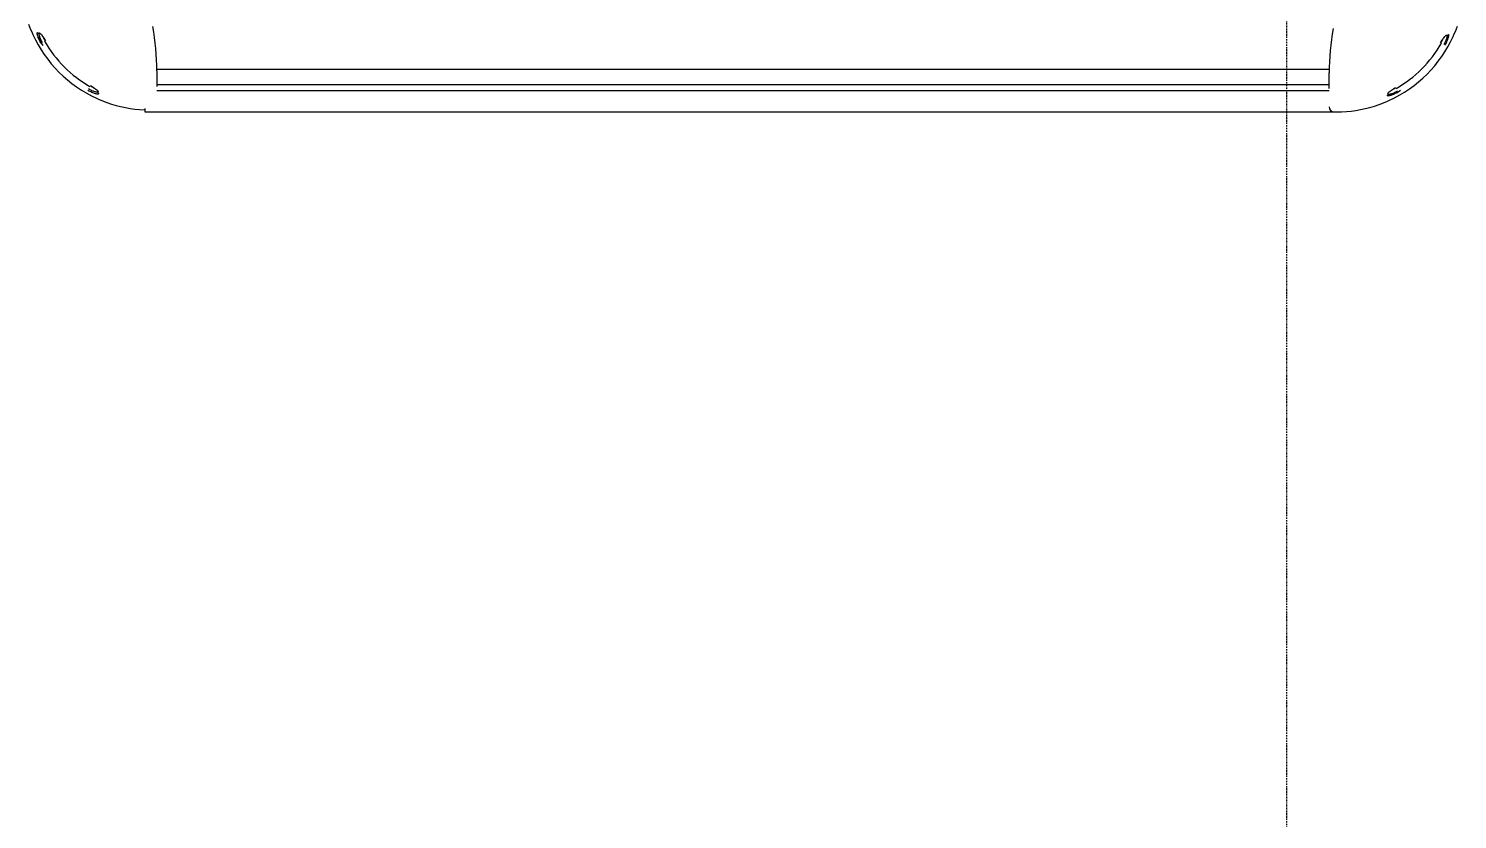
# Model space of a CAD drawing. Header units: millimetres. Extents: x 2698011 to 2856548, y 1019778 to 1210064.
# Drawn here: x 2794656 to 2795242, y 1121251 to 1121575 of the extents above; entities that cross this region are included whole.
import ezdxf

# ---------------------------------------------------------------- set-up
doc = ezdxf.new("R2010")
doc.units = ezdxf.units.MM
doc.linetypes.add('DASHDOT2', pattern=[0.5, 0.25, -0.125, 0, -0.125])
for name, color, linetype in [('.corte', 9, 'Continuous'), ('Bloques borde', 9, 'Continuous'), ('Y_ CAJAS', 9, 'Continuous')]:
    doc.layers.add(name, color=color, linetype=linetype)

# ---------------------------------------------------------------- blocks, each defined once
blk = doc.blocks.new('CO ALURA_ 1500-1600 SE ESQ')
at = {"layer": 'Bloques borde', "linetype": 'Continuous'}
for p, q in [((0.00238, 1.49598), (0.00238, 1.49598)), ((0.00538, 1.49598), (0.00238, 1.49598)), ((0.00238, 1.49598), (0.00238, 1.49598)), ((0.00538, 1.49598), (0.00238, 1.49598)), ((0.00238, 1.49598), (0.00238, 1.49598)), ((0.00538, 1.49598), (0.00238, 1.49598)), ((0.49238, 1.49596), (0.00565, 1.49596)), ((0.49238, 1.49596), (0.00565, 1.49596)), ((0.49238, 1.49596), (0.00565, 1.49596)), ((0.49238, 1.49467), (0.49238, 1.49596)), ((0.49238, 1.49467), (0.49238, 1.49596)), ((0.49238, 1.49467), (0.49238, 1.49596)), ((0.49238, 1.49518), (0.49238, 1.49518)), ((0.49238, 1.49518), (0.49238, 1.49518)), ((0.49238, 1.49518), (0.49238, 1.49518)), ((-0.02003, 1.48645), (-0.02003, 1.48646)), ((-0.02003, 1.48645), (-0.02003, 1.48646)), ((-0.02003, 1.48645), (-0.02003, 1.48646)), ((0.48738, 1.48722), (0.00738, 1.48722)), ((0.48738, 1.48722), (0.00738, 1.48722)), ((0.48738, 1.48722), (0.00738, 1.48722)), ((0.00738, 1.4864), (0.00738, 1.48608)), ((0.00738, 1.4864), (0.00738, 1.48608)), ((0.00738, 1.4864), (0.00738, 1.48608)), ((0.00738, 1.48608), (0.00738, 1.48604)), ((0.00738, 1.48608), (0.00738, 1.48604)), ((0.00738, 1.48608), (0.00738, 1.48604)), ((0.00738, 1.48604), (0.00738, 1.48603)), ((0.00738, 1.48604), (0.00738, 1.48603)), ((0.00738, 1.48604), (0.00738, 1.48603)), ((0.00738, 1.48603), (0.00738, 1.48005)), ((0.00738, 1.48603), (0.00738, 1.48005)), ((0.00738, 1.48603), (0.00738, 1.48005)), ((0.00738, 1.48496), (0.48738, 1.48496)), ((0.00738, 1.48496), (0.48738, 1.48496)), ((0.00738, 1.48496), (0.48738, 1.48496)), ((0.48738, 1.48528), (0.48738, 1.4856)), ((0.48738, 1.48528), (0.48738, 1.4856)), ((0.48738, 1.48528), (0.48738, 1.4856)), ((0.48738, 1.48524), (0.48738, 1.48528)), ((0.48738, 1.48524), (0.48738, 1.48528)), ((0.48738, 1.48524), (0.48738, 1.48528)), ((0.48738, 1.48523), (0.48738, 1.48524)), ((0.48738, 1.48523), (0.48738, 1.48524)), ((0.48738, 1.48523), (0.48738, 1.48524)), ((0.48738, 1.47925), (0.48738, 1.48523)), ((0.48738, 1.47925), (0.48738, 1.48523)), ((0.48738, 1.47925), (0.48738, 1.48523)), ((0.51479, 1.48565), (0.51479, 1.48566)), ((0.51479, 1.48565), (0.51479, 1.48566)), ((0.51479, 1.48565), (0.51479, 1.48566)), ((0.00735, 1.47866), (0.48739, 1.47866)), ((0.00735, 1.47866), (0.48739, 1.47866)), ((0.00735, 1.47866), (0.48739, 1.47866)), ((-0.03859, 1.46789), (-0.0386, 1.46789)), ((-0.03859, 1.46789), (-0.0386, 1.46789)), ((-0.03859, 1.46789), (-0.0386, 1.46789)), ((0.53335, 1.46709), (0.53336, 1.46709)), ((0.53335, 1.46709), (0.53336, 1.46709)), ((0.53335, 1.46709), (0.53336, 1.46709))]:
    blk.add_line(p, q, dxfattribs=at)
for centre, radius, start, end in [((0.0206, 1.40772), 0.09173, 111.5672, 114.40203), ((0.0206, 1.40772), 0.09173, 111.5672, 114.40203), ((0.0206, 1.40772), 0.09173, 111.5672, 114.40203), ((0.00438, 1.44348), 0.05254, 92.27366, 109.45818), ((0.00438, 1.44348), 0.05254, 92.27366, 109.45818), ((0.00438, 1.44348), 0.05254, 92.27366, 109.45818), ((0.00238, 1.49398), 0.002, 89.9968, 92.15123), ((0.00238, 1.49398), 0.002, 89.9968, 92.15123), ((0.00238, 1.49398), 0.002, 89.9968, 92.15123), ((0.00538, 1.49398), 0.002, 0, 90), ((0.00538, 1.49398), 0.002, 0, 90), ((0.00538, 1.49398), 0.002, 0, 90), ((0.49238, 1.49318), 0.002, 87.4257, 89.9968), ((0.49238, 1.49318), 0.002, 87.4257, 89.9968), ((0.49238, 1.49318), 0.002, 87.4257, 89.9968), ((0.49038, 1.44268), 0.05254, 70.54417, 87.71896), ((0.49038, 1.44268), 0.05254, 70.54417, 87.71896), ((0.49038, 1.44268), 0.05254, 70.54417, 87.71896), ((0.47416, 1.40692), 0.09173, 65.59797, 68.4328), ((0.47416, 1.40692), 0.09173, 65.59797, 68.4328), ((0.47416, 1.40692), 0.09173, 65.59797, 68.4328), ((0.00438, 1.44348), 0.05245, 114.40295, 155.59705), ((0.00438, 1.44348), 0.05245, 114.40295, 155.59705), ((0.00438, 1.44348), 0.05245, 114.40295, 155.59705), ((0.00438, 1.44348), 0.04942, 119.59494, 150.40506), ((0.00438, 1.44348), 0.04942, 119.59494, 150.40506), ((0.00438, 1.44348), 0.04942, 119.59494, 150.40506), ((-0.0153, 1.47819), 0.0111, 103.72775, 126.01238), ((-0.0153, 1.47819), 0.0111, 103.72775, 126.01238), ((-0.0153, 1.47819), 0.0111, 103.72775, 126.01238), ((0.49038, 1.44268), 0.05245, 24.40295, 65.59705), ((0.49038, 1.44268), 0.05245, 24.40295, 65.59705), ((0.49038, 1.44268), 0.05245, 24.40295, 65.59705), ((0.49038, 1.44268), 0.04942, 29.59494, 60.40506), ((0.49038, 1.44268), 0.04942, 29.59494, 60.40506), ((0.49038, 1.44268), 0.04942, 29.59494, 60.40506), ((-0.09262, 1.48005), 0.1, 349.54853, 0), ((-0.09262, 1.48005), 0.1, 349.54853, 0), ((-0.09262, 1.48005), 0.1, 349.54853, 0), ((0.58738, 1.47925), 0.1, 180, 190.45147), ((0.58738, 1.47925), 0.1, 180, 190.45147), ((0.58738, 1.47925), 0.1, 180, 190.45147), ((0.52509, 1.46236), 0.0111, 13.72775, 36.01238), ((0.52509, 1.46236), 0.0111, 13.72775, 36.01238), ((0.52509, 1.46236), 0.0111, 13.72775, 36.01238), ((0.04014, 1.42726), 0.09173, 155.59797, 158.4328), ((0.04014, 1.42726), 0.09173, 155.59797, 158.4328), ((0.04014, 1.42726), 0.09173, 155.59797, 158.4328), ((0.45462, 1.42646), 0.09173, 21.5672, 24.40203), ((0.45462, 1.42646), 0.09173, 21.5672, 24.40203), ((0.45462, 1.42646), 0.09173, 21.5672, 24.40203)]:
    blk.add_arc(centre, radius, start, end, dxfattribs=at)
for centre, major_axis, start_param, end_param in [((-0.01624, 1.48888), (0.00045, 0.000219), 1.545197, 3.125758), ((-0.01624, 1.48888), (0.00045, 0.000219), 1.545197, 3.125758), ((-0.01624, 1.48888), (0.00045, 0.000219), 1.545197, 3.125758), ((0.511, 1.48808), (-0.00045, 0.000219), 3.157427, 4.737989), ((0.511, 1.48808), (-0.00045, 0.000219), 3.157427, 4.737989), ((0.511, 1.48808), (-0.00045, 0.000219), 3.157427, 4.737989), ((-0.04102, 1.4641), (0.000219, 0.00045), 0.015834, 1.596396), ((-0.04102, 1.4641), (0.000219, 0.00045), 0.015834, 1.596396), ((-0.04102, 1.4641), (0.000219, 0.00045), 0.015834, 1.596396), ((0.53578, 1.4633), (-0.000219, 0.00045), 4.686789, 6.267351), ((0.53578, 1.4633), (-0.000219, 0.00045), 4.686789, 6.267351), ((0.53578, 1.4633), (-0.000219, 0.00045), 4.686789, 6.267351)]:
    blk.add_ellipse(centre, major_axis=major_axis, ratio=0.981866, start_param=start_param, end_param=end_param, dxfattribs=at)
for points, knots in [([(-0.02087, 1.48793), (-0.02061, 1.48808), (-0.02035, 1.48822), (-0.01983, 1.48849), (-0.01956, 1.48861), (-0.01906, 1.48884), (-0.01881, 1.48894), (-0.01834, 1.48912), (-0.01812, 1.48919), (-0.01771, 1.48932), (-0.01752, 1.48937), (-0.01718, 1.48944), (-0.01703, 1.48946), (-0.01678, 1.48947), (-0.01667, 1.48946), (-0.01652, 1.48941), (-0.01646, 1.48937), (-0.01644, 1.48932)], [0, 0, 0, 0, 0.125, 0.125, 0.25, 0.25, 0.375, 0.375, 0.5, 0.5, 0.625, 0.625, 0.75, 0.75, 0.875, 0.875, 1, 1, 1, 1]), ([(-0.02087, 1.48793), (-0.02061, 1.48808), (-0.02035, 1.48822), (-0.01983, 1.48849), (-0.01956, 1.48861), (-0.01906, 1.48884), (-0.01881, 1.48894), (-0.01834, 1.48912), (-0.01812, 1.48919), (-0.01771, 1.48932), (-0.01752, 1.48937), (-0.01718, 1.48944), (-0.01703, 1.48946), (-0.01678, 1.48947), (-0.01667, 1.48946), (-0.01652, 1.48941), (-0.01646, 1.48937), (-0.01644, 1.48932)], [0, 0, 0, 0, 0.125, 0.125, 0.25, 0.25, 0.375, 0.375, 0.5, 0.5, 0.625, 0.625, 0.75, 0.75, 0.875, 0.875, 1, 1, 1, 1]), ([(-0.02087, 1.48793), (-0.02061, 1.48808), (-0.02035, 1.48822), (-0.01983, 1.48849), (-0.01956, 1.48861), (-0.01906, 1.48884), (-0.01881, 1.48894), (-0.01834, 1.48912), (-0.01812, 1.48919), (-0.01771, 1.48932), (-0.01752, 1.48937), (-0.01718, 1.48944), (-0.01703, 1.48946), (-0.01678, 1.48947), (-0.01667, 1.48946), (-0.01652, 1.48941), (-0.01646, 1.48937), (-0.01644, 1.48932)], [0, 0, 0, 0, 0.125, 0.125, 0.25, 0.25, 0.375, 0.375, 0.5, 0.5, 0.625, 0.625, 0.75, 0.75, 0.875, 0.875, 1, 1, 1, 1]), ([(-0.01669, 1.48866), (-0.01671, 1.48871), (-0.01676, 1.48874), (-0.01689, 1.48879), (-0.01698, 1.4888), (-0.01721, 1.48879), (-0.01734, 1.48877), (-0.01763, 1.48871), (-0.0178, 1.48867), (-0.01817, 1.48856), (-0.01836, 1.48849), (-0.01877, 1.48834), (-0.01899, 1.48825), (-0.01943, 1.48805), (-0.01966, 1.48793), (-0.02013, 1.4877), (-0.02036, 1.48757), (-0.02059, 1.48744)], [0, 0, 0, 0, 0.125, 0.125, 0.25, 0.25, 0.375, 0.375, 0.5, 0.5, 0.625, 0.625, 0.75, 0.75, 0.875, 0.875, 1, 1, 1, 1]), ([(-0.01669, 1.48866), (-0.01671, 1.48871), (-0.01676, 1.48874), (-0.01689, 1.48879), (-0.01698, 1.4888), (-0.01721, 1.48879), (-0.01734, 1.48877), (-0.01763, 1.48871), (-0.0178, 1.48867), (-0.01817, 1.48856), (-0.01836, 1.48849), (-0.01877, 1.48834), (-0.01899, 1.48825), (-0.01943, 1.48805), (-0.01966, 1.48793), (-0.02013, 1.4877), (-0.02036, 1.48757), (-0.02059, 1.48744)], [0, 0, 0, 0, 0.125, 0.125, 0.25, 0.25, 0.375, 0.375, 0.5, 0.5, 0.625, 0.625, 0.75, 0.75, 0.875, 0.875, 1, 1, 1, 1]), ([(-0.01669, 1.48866), (-0.01671, 1.48871), (-0.01676, 1.48874), (-0.01689, 1.48879), (-0.01698, 1.4888), (-0.01721, 1.48879), (-0.01734, 1.48877), (-0.01763, 1.48871), (-0.0178, 1.48867), (-0.01817, 1.48856), (-0.01836, 1.48849), (-0.01877, 1.48834), (-0.01899, 1.48825), (-0.01943, 1.48805), (-0.01966, 1.48793), (-0.02013, 1.4877), (-0.02036, 1.48757), (-0.02059, 1.48744)], [0, 0, 0, 0, 0.125, 0.125, 0.25, 0.25, 0.375, 0.375, 0.5, 0.5, 0.625, 0.625, 0.75, 0.75, 0.875, 0.875, 1, 1, 1, 1]), ([(-0.01984, 1.48613), (-0.01962, 1.48626), (-0.0194, 1.48639), (-0.01896, 1.48665), (-0.01875, 1.48679), (-0.01835, 1.48705), (-0.01816, 1.48718), (-0.01781, 1.48743), (-0.01764, 1.48755), (-0.01735, 1.48778), (-0.01722, 1.48789), (-0.017, 1.48809), (-0.01691, 1.48819), (-0.0167, 1.48844), (-0.01665, 1.48858), (-0.01669, 1.48866)], [0, 0, 0, 0, 0.125, 0.125, 0.25, 0.25, 0.375, 0.375, 0.5, 0.5, 0.625, 0.625, 0.75, 0.75, 1, 1, 1, 1]), ([(-0.01984, 1.48613), (-0.01962, 1.48626), (-0.0194, 1.48639), (-0.01896, 1.48665), (-0.01875, 1.48679), (-0.01835, 1.48705), (-0.01816, 1.48718), (-0.01781, 1.48743), (-0.01764, 1.48755), (-0.01735, 1.48778), (-0.01722, 1.48789), (-0.017, 1.48809), (-0.01691, 1.48819), (-0.0167, 1.48844), (-0.01665, 1.48858), (-0.01669, 1.48866)], [0, 0, 0, 0, 0.125, 0.125, 0.25, 0.25, 0.375, 0.375, 0.5, 0.5, 0.625, 0.625, 0.75, 0.75, 1, 1, 1, 1]), ([(-0.01984, 1.48613), (-0.01962, 1.48626), (-0.0194, 1.48639), (-0.01896, 1.48665), (-0.01875, 1.48679), (-0.01835, 1.48705), (-0.01816, 1.48718), (-0.01781, 1.48743), (-0.01764, 1.48755), (-0.01735, 1.48778), (-0.01722, 1.48789), (-0.017, 1.48809), (-0.01691, 1.48819), (-0.0167, 1.48844), (-0.01665, 1.48858), (-0.01669, 1.48866)], [0, 0, 0, 0, 0.125, 0.125, 0.25, 0.25, 0.375, 0.375, 0.5, 0.5, 0.625, 0.625, 0.75, 0.75, 1, 1, 1, 1]), ([(-0.01672, 1.48843), (-0.01675, 1.48838), (-0.01679, 1.48832), (-0.0169, 1.48818), (-0.01699, 1.48808), (-0.01721, 1.48788), (-0.01734, 1.48776), (-0.01763, 1.48753), (-0.01779, 1.48741), (-0.01815, 1.48716), (-0.01834, 1.48703), (-0.01894, 1.48664), (-0.01939, 1.48638), (-0.01984, 1.48613)], [0.1625153, 0.1625153, 0.1625153, 0.1625153, 0.25, 0.25, 0.375, 0.375, 0.5, 0.5, 0.625, 0.625, 0.75, 0.75, 1, 1, 1, 1]), ([(-0.01672, 1.48843), (-0.01675, 1.48838), (-0.01679, 1.48832), (-0.0169, 1.48818), (-0.01699, 1.48808), (-0.01721, 1.48788), (-0.01734, 1.48776), (-0.01763, 1.48753), (-0.01779, 1.48741), (-0.01815, 1.48716), (-0.01834, 1.48703), (-0.01894, 1.48664), (-0.01939, 1.48638), (-0.01984, 1.48613)], [0.1625153, 0.1625153, 0.1625153, 0.1625153, 0.25, 0.25, 0.375, 0.375, 0.5, 0.5, 0.625, 0.625, 0.75, 0.75, 1, 1, 1, 1]), ([(-0.01672, 1.48843), (-0.01675, 1.48838), (-0.01679, 1.48832), (-0.0169, 1.48818), (-0.01699, 1.48808), (-0.01721, 1.48788), (-0.01734, 1.48776), (-0.01763, 1.48753), (-0.01779, 1.48741), (-0.01815, 1.48716), (-0.01834, 1.48703), (-0.01894, 1.48664), (-0.01939, 1.48638), (-0.01984, 1.48613)], [0.1625153, 0.1625153, 0.1625153, 0.1625153, 0.25, 0.25, 0.375, 0.375, 0.5, 0.5, 0.625, 0.625, 0.75, 0.75, 1, 1, 1, 1]), ([(0.51563, 1.48713), (0.51537, 1.48728), (0.51511, 1.48742), (0.51459, 1.48769), (0.51432, 1.48781), (0.51382, 1.48804), (0.51357, 1.48814), (0.5131, 1.48832), (0.51288, 1.48839), (0.51247, 1.48852), (0.51228, 1.48857), (0.51194, 1.48864), (0.51179, 1.48866), (0.51154, 1.48867), (0.51143, 1.48866), (0.51128, 1.48861), (0.51122, 1.48857), (0.5112, 1.48852)], [0, 0, 0, 0, 0.125, 0.125, 0.25, 0.25, 0.375, 0.375, 0.5, 0.5, 0.625, 0.625, 0.75, 0.75, 0.875, 0.875, 1, 1, 1, 1]), ([(0.51563, 1.48713), (0.51537, 1.48728), (0.51511, 1.48742), (0.51459, 1.48769), (0.51432, 1.48781), (0.51382, 1.48804), (0.51357, 1.48814), (0.5131, 1.48832), (0.51288, 1.48839), (0.51247, 1.48852), (0.51228, 1.48857), (0.51194, 1.48864), (0.51179, 1.48866), (0.51154, 1.48867), (0.51143, 1.48866), (0.51128, 1.48861), (0.51122, 1.48857), (0.5112, 1.48852)], [0, 0, 0, 0, 0.125, 0.125, 0.25, 0.25, 0.375, 0.375, 0.5, 0.5, 0.625, 0.625, 0.75, 0.75, 0.875, 0.875, 1, 1, 1, 1]), ([(0.51563, 1.48713), (0.51537, 1.48728), (0.51511, 1.48742), (0.51459, 1.48769), (0.51432, 1.48781), (0.51382, 1.48804), (0.51357, 1.48814), (0.5131, 1.48832), (0.51288, 1.48839), (0.51247, 1.48852), (0.51228, 1.48857), (0.51194, 1.48864), (0.51179, 1.48866), (0.51154, 1.48867), (0.51143, 1.48866), (0.51128, 1.48861), (0.51122, 1.48857), (0.5112, 1.48852)], [0, 0, 0, 0, 0.125, 0.125, 0.25, 0.25, 0.375, 0.375, 0.5, 0.5, 0.625, 0.625, 0.75, 0.75, 0.875, 0.875, 1, 1, 1, 1]), ([(0.5146, 1.48533), (0.51438, 1.48546), (0.51416, 1.48559), (0.51372, 1.48585), (0.51351, 1.48599), (0.51311, 1.48625), (0.51292, 1.48638), (0.51257, 1.48663), (0.5124, 1.48675), (0.51211, 1.48698), (0.51198, 1.48709), (0.51176, 1.48729), (0.51167, 1.48739), (0.51146, 1.48764), (0.51141, 1.48778), (0.51145, 1.48786)], [0, 0, 0, 0, 0.125, 0.125, 0.25, 0.25, 0.375, 0.375, 0.5, 0.5, 0.625, 0.625, 0.75, 0.75, 1, 1, 1, 1]), ([(0.5146, 1.48533), (0.51438, 1.48546), (0.51416, 1.48559), (0.51372, 1.48585), (0.51351, 1.48599), (0.51311, 1.48625), (0.51292, 1.48638), (0.51257, 1.48663), (0.5124, 1.48675), (0.51211, 1.48698), (0.51198, 1.48709), (0.51176, 1.48729), (0.51167, 1.48739), (0.51146, 1.48764), (0.51141, 1.48778), (0.51145, 1.48786)], [0, 0, 0, 0, 0.125, 0.125, 0.25, 0.25, 0.375, 0.375, 0.5, 0.5, 0.625, 0.625, 0.75, 0.75, 1, 1, 1, 1]), ([(0.5146, 1.48533), (0.51438, 1.48546), (0.51416, 1.48559), (0.51372, 1.48585), (0.51351, 1.48599), (0.51311, 1.48625), (0.51292, 1.48638), (0.51257, 1.48663), (0.5124, 1.48675), (0.51211, 1.48698), (0.51198, 1.48709), (0.51176, 1.48729), (0.51167, 1.48739), (0.51146, 1.48764), (0.51141, 1.48778), (0.51145, 1.48786)], [0, 0, 0, 0, 0.125, 0.125, 0.25, 0.25, 0.375, 0.375, 0.5, 0.5, 0.625, 0.625, 0.75, 0.75, 1, 1, 1, 1]), ([(0.51145, 1.48786), (0.51147, 1.48791), (0.51152, 1.48794), (0.51165, 1.48799), (0.51174, 1.488), (0.51197, 1.48799), (0.5121, 1.48797), (0.51239, 1.48791), (0.51256, 1.48787), (0.51293, 1.48776), (0.51312, 1.48769), (0.51353, 1.48754), (0.51375, 1.48745), (0.51419, 1.48725), (0.51442, 1.48713), (0.51489, 1.4869), (0.51512, 1.48677), (0.51535, 1.48664)], [0, 0, 0, 0, 0.125, 0.125, 0.25, 0.25, 0.375, 0.375, 0.5, 0.5, 0.625, 0.625, 0.75, 0.75, 0.875, 0.875, 1, 1, 1, 1]), ([(0.51145, 1.48786), (0.51147, 1.48791), (0.51152, 1.48794), (0.51165, 1.48799), (0.51174, 1.488), (0.51197, 1.48799), (0.5121, 1.48797), (0.51239, 1.48791), (0.51256, 1.48787), (0.51293, 1.48776), (0.51312, 1.48769), (0.51353, 1.48754), (0.51375, 1.48745), (0.51419, 1.48725), (0.51442, 1.48713), (0.51489, 1.4869), (0.51512, 1.48677), (0.51535, 1.48664)], [0, 0, 0, 0, 0.125, 0.125, 0.25, 0.25, 0.375, 0.375, 0.5, 0.5, 0.625, 0.625, 0.75, 0.75, 0.875, 0.875, 1, 1, 1, 1]), ([(0.51145, 1.48786), (0.51147, 1.48791), (0.51152, 1.48794), (0.51165, 1.48799), (0.51174, 1.488), (0.51197, 1.48799), (0.5121, 1.48797), (0.51239, 1.48791), (0.51256, 1.48787), (0.51293, 1.48776), (0.51312, 1.48769), (0.51353, 1.48754), (0.51375, 1.48745), (0.51419, 1.48725), (0.51442, 1.48713), (0.51489, 1.4869), (0.51512, 1.48677), (0.51535, 1.48664)], [0, 0, 0, 0, 0.125, 0.125, 0.25, 0.25, 0.375, 0.375, 0.5, 0.5, 0.625, 0.625, 0.75, 0.75, 0.875, 0.875, 1, 1, 1, 1]), ([(0.51148, 1.48763), (0.51151, 1.48758), (0.51155, 1.48752), (0.51166, 1.48738), (0.51175, 1.48728), (0.51197, 1.48708), (0.5121, 1.48696), (0.51239, 1.48673), (0.51255, 1.48661), (0.51291, 1.48636), (0.5131, 1.48623), (0.5137, 1.48584), (0.51415, 1.48558), (0.5146, 1.48533)], [0.1625153, 0.1625153, 0.1625153, 0.1625153, 0.25, 0.25, 0.375, 0.375, 0.5, 0.5, 0.625, 0.625, 0.75, 0.75, 1, 1, 1, 1]), ([(0.51148, 1.48763), (0.51151, 1.48758), (0.51155, 1.48752), (0.51166, 1.48738), (0.51175, 1.48728), (0.51197, 1.48708), (0.5121, 1.48696), (0.51239, 1.48673), (0.51255, 1.48661), (0.51291, 1.48636), (0.5131, 1.48623), (0.5137, 1.48584), (0.51415, 1.48558), (0.5146, 1.48533)], [0.1625153, 0.1625153, 0.1625153, 0.1625153, 0.25, 0.25, 0.375, 0.375, 0.5, 0.5, 0.625, 0.625, 0.75, 0.75, 1, 1, 1, 1]), ([(0.51148, 1.48763), (0.51151, 1.48758), (0.51155, 1.48752), (0.51166, 1.48738), (0.51175, 1.48728), (0.51197, 1.48708), (0.5121, 1.48696), (0.51239, 1.48673), (0.51255, 1.48661), (0.51291, 1.48636), (0.5131, 1.48623), (0.5137, 1.48584), (0.51415, 1.48558), (0.5146, 1.48533)], [0.1625153, 0.1625153, 0.1625153, 0.1625153, 0.25, 0.25, 0.375, 0.375, 0.5, 0.5, 0.625, 0.625, 0.75, 0.75, 1, 1, 1, 1]), ([(-0.04007, 1.46873), (-0.04022, 1.46847), (-0.04036, 1.46821), (-0.04063, 1.46769), (-0.04075, 1.46742), (-0.04098, 1.46692), (-0.04108, 1.46667), (-0.04126, 1.4662), (-0.04133, 1.46598), (-0.04146, 1.46557), (-0.04151, 1.46538), (-0.04158, 1.46504), (-0.0416, 1.46489), (-0.04161, 1.46464), (-0.0416, 1.46453), (-0.04155, 1.46438), (-0.04151, 1.46432), (-0.04146, 1.4643)], [0, 0, 0, 0, 0.125, 0.125, 0.25, 0.25, 0.375, 0.375, 0.5, 0.5, 0.625, 0.625, 0.75, 0.75, 0.875, 0.875, 1, 1, 1, 1]), ([(-0.04007, 1.46873), (-0.04022, 1.46847), (-0.04036, 1.46821), (-0.04063, 1.46769), (-0.04075, 1.46742), (-0.04098, 1.46692), (-0.04108, 1.46667), (-0.04126, 1.4662), (-0.04133, 1.46598), (-0.04146, 1.46557), (-0.04151, 1.46538), (-0.04158, 1.46504), (-0.0416, 1.46489), (-0.04161, 1.46464), (-0.0416, 1.46453), (-0.04155, 1.46438), (-0.04151, 1.46432), (-0.04146, 1.4643)], [0, 0, 0, 0, 0.125, 0.125, 0.25, 0.25, 0.375, 0.375, 0.5, 0.5, 0.625, 0.625, 0.75, 0.75, 0.875, 0.875, 1, 1, 1, 1]), ([(-0.04007, 1.46873), (-0.04022, 1.46847), (-0.04036, 1.46821), (-0.04063, 1.46769), (-0.04075, 1.46742), (-0.04098, 1.46692), (-0.04108, 1.46667), (-0.04126, 1.4662), (-0.04133, 1.46598), (-0.04146, 1.46557), (-0.04151, 1.46538), (-0.04158, 1.46504), (-0.0416, 1.46489), (-0.04161, 1.46464), (-0.0416, 1.46453), (-0.04155, 1.46438), (-0.04151, 1.46432), (-0.04146, 1.4643)], [0, 0, 0, 0, 0.125, 0.125, 0.25, 0.25, 0.375, 0.375, 0.5, 0.5, 0.625, 0.625, 0.75, 0.75, 0.875, 0.875, 1, 1, 1, 1]), ([(-0.0408, 1.46455), (-0.04085, 1.46457), (-0.04088, 1.46462), (-0.04093, 1.46475), (-0.04094, 1.46484), (-0.04093, 1.46507), (-0.04091, 1.4652), (-0.04085, 1.46549), (-0.04081, 1.46566), (-0.0407, 1.46603), (-0.04063, 1.46622), (-0.04048, 1.46663), (-0.04039, 1.46685), (-0.04019, 1.46729), (-0.04007, 1.46752), (-0.03984, 1.46799), (-0.03971, 1.46822), (-0.03958, 1.46845)], [0, 0, 0, 0, 0.125, 0.125, 0.25, 0.25, 0.375, 0.375, 0.5, 0.5, 0.625, 0.625, 0.75, 0.75, 0.875, 0.875, 1, 1, 1, 1]), ([(-0.0408, 1.46455), (-0.04085, 1.46457), (-0.04088, 1.46462), (-0.04093, 1.46475), (-0.04094, 1.46484), (-0.04093, 1.46507), (-0.04091, 1.4652), (-0.04085, 1.46549), (-0.04081, 1.46566), (-0.0407, 1.46603), (-0.04063, 1.46622), (-0.04048, 1.46663), (-0.04039, 1.46685), (-0.04019, 1.46729), (-0.04007, 1.46752), (-0.03984, 1.46799), (-0.03971, 1.46822), (-0.03958, 1.46845)], [0, 0, 0, 0, 0.125, 0.125, 0.25, 0.25, 0.375, 0.375, 0.5, 0.5, 0.625, 0.625, 0.75, 0.75, 0.875, 0.875, 1, 1, 1, 1]), ([(-0.0408, 1.46455), (-0.04085, 1.46457), (-0.04088, 1.46462), (-0.04093, 1.46475), (-0.04094, 1.46484), (-0.04093, 1.46507), (-0.04091, 1.4652), (-0.04085, 1.46549), (-0.04081, 1.46566), (-0.0407, 1.46603), (-0.04063, 1.46622), (-0.04048, 1.46663), (-0.04039, 1.46685), (-0.04019, 1.46729), (-0.04007, 1.46752), (-0.03984, 1.46799), (-0.03971, 1.46822), (-0.03958, 1.46845)], [0, 0, 0, 0, 0.125, 0.125, 0.25, 0.25, 0.375, 0.375, 0.5, 0.5, 0.625, 0.625, 0.75, 0.75, 0.875, 0.875, 1, 1, 1, 1]), ([(-0.03827, 1.4677), (-0.0384, 1.46748), (-0.03853, 1.46726), (-0.03879, 1.46682), (-0.03893, 1.46661), (-0.03919, 1.46621), (-0.03932, 1.46602), (-0.03957, 1.46567), (-0.03969, 1.4655), (-0.03992, 1.46521), (-0.04003, 1.46508), (-0.04023, 1.46486), (-0.04033, 1.46477), (-0.04058, 1.46456), (-0.04072, 1.46451), (-0.0408, 1.46455)], [0, 0, 0, 0, 0.125, 0.125, 0.25, 0.25, 0.375, 0.375, 0.5, 0.5, 0.625, 0.625, 0.75, 0.75, 1, 1, 1, 1]), ([(-0.03827, 1.4677), (-0.0384, 1.46748), (-0.03853, 1.46726), (-0.03879, 1.46682), (-0.03893, 1.46661), (-0.03919, 1.46621), (-0.03932, 1.46602), (-0.03957, 1.46567), (-0.03969, 1.4655), (-0.03992, 1.46521), (-0.04003, 1.46508), (-0.04023, 1.46486), (-0.04033, 1.46477), (-0.04058, 1.46456), (-0.04072, 1.46451), (-0.0408, 1.46455)], [0, 0, 0, 0, 0.125, 0.125, 0.25, 0.25, 0.375, 0.375, 0.5, 0.5, 0.625, 0.625, 0.75, 0.75, 1, 1, 1, 1]), ([(-0.03827, 1.4677), (-0.0384, 1.46748), (-0.03853, 1.46726), (-0.03879, 1.46682), (-0.03893, 1.46661), (-0.03919, 1.46621), (-0.03932, 1.46602), (-0.03957, 1.46567), (-0.03969, 1.4655), (-0.03992, 1.46521), (-0.04003, 1.46508), (-0.04023, 1.46486), (-0.04033, 1.46477), (-0.04058, 1.46456), (-0.04072, 1.46451), (-0.0408, 1.46455)], [0, 0, 0, 0, 0.125, 0.125, 0.25, 0.25, 0.375, 0.375, 0.5, 0.5, 0.625, 0.625, 0.75, 0.75, 1, 1, 1, 1]), ([(-0.04057, 1.46458), (-0.04052, 1.46461), (-0.04046, 1.46465), (-0.04032, 1.46476), (-0.04022, 1.46485), (-0.04002, 1.46507), (-0.0399, 1.4652), (-0.03967, 1.46549), (-0.03955, 1.46565), (-0.0393, 1.46601), (-0.03917, 1.4662), (-0.03878, 1.4668), (-0.03852, 1.46725), (-0.03827, 1.4677)], [0.1625153, 0.1625153, 0.1625153, 0.1625153, 0.25, 0.25, 0.375, 0.375, 0.5, 0.5, 0.625, 0.625, 0.75, 0.75, 1, 1, 1, 1]), ([(-0.04057, 1.46458), (-0.04052, 1.46461), (-0.04046, 1.46465), (-0.04032, 1.46476), (-0.04022, 1.46485), (-0.04002, 1.46507), (-0.0399, 1.4652), (-0.03967, 1.46549), (-0.03955, 1.46565), (-0.0393, 1.46601), (-0.03917, 1.4662), (-0.03878, 1.4668), (-0.03852, 1.46725), (-0.03827, 1.4677)], [0.1625153, 0.1625153, 0.1625153, 0.1625153, 0.25, 0.25, 0.375, 0.375, 0.5, 0.5, 0.625, 0.625, 0.75, 0.75, 1, 1, 1, 1]), ([(-0.04057, 1.46458), (-0.04052, 1.46461), (-0.04046, 1.46465), (-0.04032, 1.46476), (-0.04022, 1.46485), (-0.04002, 1.46507), (-0.0399, 1.4652), (-0.03967, 1.46549), (-0.03955, 1.46565), (-0.0393, 1.46601), (-0.03917, 1.4662), (-0.03878, 1.4668), (-0.03852, 1.46725), (-0.03827, 1.4677)], [0.1625153, 0.1625153, 0.1625153, 0.1625153, 0.25, 0.25, 0.375, 0.375, 0.5, 0.5, 0.625, 0.625, 0.75, 0.75, 1, 1, 1, 1]), ([(0.53533, 1.46378), (0.53528, 1.46381), (0.53522, 1.46385), (0.53508, 1.46396), (0.53498, 1.46405), (0.53478, 1.46427), (0.53466, 1.4644), (0.53443, 1.46469), (0.53431, 1.46485), (0.53406, 1.46521), (0.53393, 1.4654), (0.53354, 1.466), (0.53328, 1.46645), (0.53303, 1.4669)], [0.1625153, 0.1625153, 0.1625153, 0.1625153, 0.25, 0.25, 0.375, 0.375, 0.5, 0.5, 0.625, 0.625, 0.75, 0.75, 1, 1, 1, 1]), ([(0.53303, 1.4669), (0.53316, 1.46668), (0.53329, 1.46646), (0.53355, 1.46602), (0.53369, 1.46581), (0.53395, 1.46541), (0.53408, 1.46522), (0.53433, 1.46487), (0.53445, 1.4647), (0.53468, 1.46441), (0.53479, 1.46428), (0.53499, 1.46406), (0.53509, 1.46397), (0.53534, 1.46376), (0.53548, 1.46371), (0.53556, 1.46375)], [0, 0, 0, 0, 0.125, 0.125, 0.25, 0.25, 0.375, 0.375, 0.5, 0.5, 0.625, 0.625, 0.75, 0.75, 1, 1, 1, 1]), ([(0.53533, 1.46378), (0.53528, 1.46381), (0.53522, 1.46385), (0.53508, 1.46396), (0.53498, 1.46405), (0.53478, 1.46427), (0.53466, 1.4644), (0.53443, 1.46469), (0.53431, 1.46485), (0.53406, 1.46521), (0.53393, 1.4654), (0.53354, 1.466), (0.53328, 1.46645), (0.53303, 1.4669)], [0.1625153, 0.1625153, 0.1625153, 0.1625153, 0.25, 0.25, 0.375, 0.375, 0.5, 0.5, 0.625, 0.625, 0.75, 0.75, 1, 1, 1, 1]), ([(0.53303, 1.4669), (0.53316, 1.46668), (0.53329, 1.46646), (0.53355, 1.46602), (0.53369, 1.46581), (0.53395, 1.46541), (0.53408, 1.46522), (0.53433, 1.46487), (0.53445, 1.4647), (0.53468, 1.46441), (0.53479, 1.46428), (0.53499, 1.46406), (0.53509, 1.46397), (0.53534, 1.46376), (0.53548, 1.46371), (0.53556, 1.46375)], [0, 0, 0, 0, 0.125, 0.125, 0.25, 0.25, 0.375, 0.375, 0.5, 0.5, 0.625, 0.625, 0.75, 0.75, 1, 1, 1, 1]), ([(0.53533, 1.46378), (0.53528, 1.46381), (0.53522, 1.46385), (0.53508, 1.46396), (0.53498, 1.46405), (0.53478, 1.46427), (0.53466, 1.4644), (0.53443, 1.46469), (0.53431, 1.46485), (0.53406, 1.46521), (0.53393, 1.4654), (0.53354, 1.466), (0.53328, 1.46645), (0.53303, 1.4669)], [0.1625153, 0.1625153, 0.1625153, 0.1625153, 0.25, 0.25, 0.375, 0.375, 0.5, 0.5, 0.625, 0.625, 0.75, 0.75, 1, 1, 1, 1]), ([(0.53303, 1.4669), (0.53316, 1.46668), (0.53329, 1.46646), (0.53355, 1.46602), (0.53369, 1.46581), (0.53395, 1.46541), (0.53408, 1.46522), (0.53433, 1.46487), (0.53445, 1.4647), (0.53468, 1.46441), (0.53479, 1.46428), (0.53499, 1.46406), (0.53509, 1.46397), (0.53534, 1.46376), (0.53548, 1.46371), (0.53556, 1.46375)], [0, 0, 0, 0, 0.125, 0.125, 0.25, 0.25, 0.375, 0.375, 0.5, 0.5, 0.625, 0.625, 0.75, 0.75, 1, 1, 1, 1]), ([(0.53556, 1.46375), (0.53561, 1.46377), (0.53564, 1.46382), (0.53569, 1.46395), (0.5357, 1.46404), (0.53569, 1.46427), (0.53567, 1.4644), (0.53561, 1.46469), (0.53557, 1.46486), (0.53546, 1.46523), (0.53539, 1.46542), (0.53524, 1.46583), (0.53515, 1.46605), (0.53495, 1.46649), (0.53483, 1.46672), (0.5346, 1.46719), (0.53447, 1.46742), (0.53434, 1.46765)], [0, 0, 0, 0, 0.125, 0.125, 0.25, 0.25, 0.375, 0.375, 0.5, 0.5, 0.625, 0.625, 0.75, 0.75, 0.875, 0.875, 1, 1, 1, 1]), ([(0.53556, 1.46375), (0.53561, 1.46377), (0.53564, 1.46382), (0.53569, 1.46395), (0.5357, 1.46404), (0.53569, 1.46427), (0.53567, 1.4644), (0.53561, 1.46469), (0.53557, 1.46486), (0.53546, 1.46523), (0.53539, 1.46542), (0.53524, 1.46583), (0.53515, 1.46605), (0.53495, 1.46649), (0.53483, 1.46672), (0.5346, 1.46719), (0.53447, 1.46742), (0.53434, 1.46765)], [0, 0, 0, 0, 0.125, 0.125, 0.25, 0.25, 0.375, 0.375, 0.5, 0.5, 0.625, 0.625, 0.75, 0.75, 0.875, 0.875, 1, 1, 1, 1]), ([(0.53556, 1.46375), (0.53561, 1.46377), (0.53564, 1.46382), (0.53569, 1.46395), (0.5357, 1.46404), (0.53569, 1.46427), (0.53567, 1.4644), (0.53561, 1.46469), (0.53557, 1.46486), (0.53546, 1.46523), (0.53539, 1.46542), (0.53524, 1.46583), (0.53515, 1.46605), (0.53495, 1.46649), (0.53483, 1.46672), (0.5346, 1.46719), (0.53447, 1.46742), (0.53434, 1.46765)], [0, 0, 0, 0, 0.125, 0.125, 0.25, 0.25, 0.375, 0.375, 0.5, 0.5, 0.625, 0.625, 0.75, 0.75, 0.875, 0.875, 1, 1, 1, 1]), ([(0.53483, 1.46793), (0.53498, 1.46767), (0.53512, 1.46741), (0.53539, 1.46689), (0.53551, 1.46662), (0.53574, 1.46612), (0.53584, 1.46587), (0.53602, 1.4654), (0.53609, 1.46518), (0.53622, 1.46477), (0.53627, 1.46458), (0.53634, 1.46424), (0.53636, 1.46409), (0.53637, 1.46384), (0.53636, 1.46373), (0.53631, 1.46358), (0.53627, 1.46352), (0.53622, 1.4635)], [0, 0, 0, 0, 0.125, 0.125, 0.25, 0.25, 0.375, 0.375, 0.5, 0.5, 0.625, 0.625, 0.75, 0.75, 0.875, 0.875, 1, 1, 1, 1]), ([(0.53483, 1.46793), (0.53498, 1.46767), (0.53512, 1.46741), (0.53539, 1.46689), (0.53551, 1.46662), (0.53574, 1.46612), (0.53584, 1.46587), (0.53602, 1.4654), (0.53609, 1.46518), (0.53622, 1.46477), (0.53627, 1.46458), (0.53634, 1.46424), (0.53636, 1.46409), (0.53637, 1.46384), (0.53636, 1.46373), (0.53631, 1.46358), (0.53627, 1.46352), (0.53622, 1.4635)], [0, 0, 0, 0, 0.125, 0.125, 0.25, 0.25, 0.375, 0.375, 0.5, 0.5, 0.625, 0.625, 0.75, 0.75, 0.875, 0.875, 1, 1, 1, 1]), ([(0.53483, 1.46793), (0.53498, 1.46767), (0.53512, 1.46741), (0.53539, 1.46689), (0.53551, 1.46662), (0.53574, 1.46612), (0.53584, 1.46587), (0.53602, 1.4654), (0.53609, 1.46518), (0.53622, 1.46477), (0.53627, 1.46458), (0.53634, 1.46424), (0.53636, 1.46409), (0.53637, 1.46384), (0.53636, 1.46373), (0.53631, 1.46358), (0.53627, 1.46352), (0.53622, 1.4635)], [0, 0, 0, 0, 0.125, 0.125, 0.25, 0.25, 0.375, 0.375, 0.5, 0.5, 0.625, 0.625, 0.75, 0.75, 0.875, 0.875, 1, 1, 1, 1])]:
    blk.add_open_spline(points, degree=3, knots=knots, dxfattribs=at)

msp = doc.modelspace()

# ---------------------------------------------------------------- linework, layer by layer
at = {"layer": '.corte', "linetype": 'DASHDOT2', "ltscale": 2}
msp.add_line((2795171.712, 1076752.517), (2795171.712, 1177360.659), dxfattribs=at)

# ---------------------------------------------------------------- block references
at = {"layer": 'Y_ CAJAS', "xscale": 1000, "yscale": 1000, "zscale": 1000, "rotation": 179.9977225467084}
msp.add_blockref('CO ALURA_ 1500-1600 SE ESQ', (2795196.426, 1123036.577, -0.388), dxfattribs=at)

doc.saveas('drawing.dxf')
